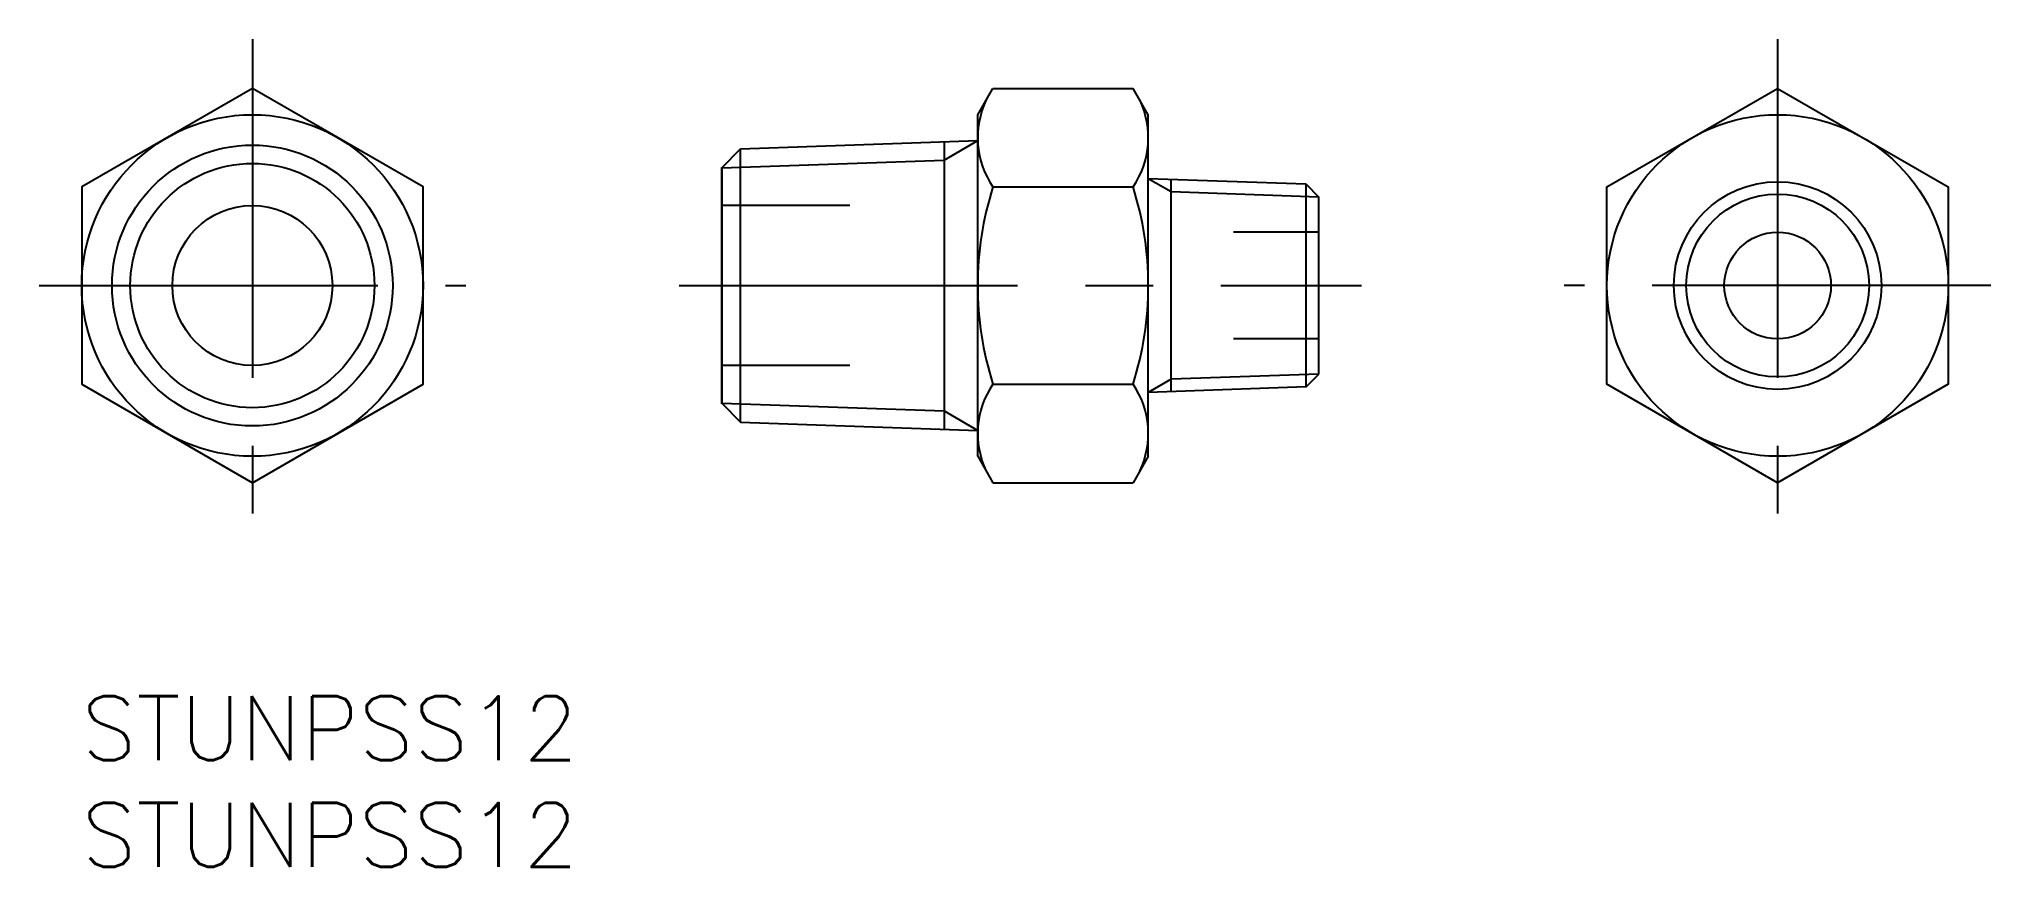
# Model space of a CAD drawing. Extents: x -2 to 89.5, y -8 to 30.8.
import ezdxf

# ---------------------------------------------------------------- set-up
doc = ezdxf.new("R2010")
doc.units = 0
doc.header["$LTSCALE"] = 0.5
doc.linetypes.add('CENTER', pattern=[50.8, 31.75, -6.35, 6.35, -6.35])
doc.linetypes.add('DASHED', pattern=[19.05, 12.7, -6.35])
for name, color, linetype in [('MSM_CENTER', 1, 'CENTER'), ('MSM_CONTINUOUS', 7, 'CONTINUOUS'), ('MSM_DASHED', 4, 'DASHED'), ('MSM_NARROW', 5, 'CONTINUOUS'), ('MSM_PART_NUMBER', 7, 'CONTINUOUS')]:
    doc.layers.add(name, color=color, linetype=linetype)
doc.styles.get("Standard").update_dxf_attribs({"font": 'txt.shx', "height": 3, "bigfont": 'bigfont.shx'})

# ---------------------------------------------------------------- blocks, each defined once
blk = doc.blocks.new('*U8')
at = {"layer": 'MSM_PART_NUMBER'}
blk.add_text('STUNPSS12', height=3, dxfattribs=at).set_placement((0, -3))
blk = doc.blocks.new('*U9')
at = {"layer": 'MSM_PART_NUMBER'}
blk.add_text('STUNPSS12', height=3, dxfattribs=at).set_placement((0, -8))

msp = doc.modelspace()

# ---------------------------------------------------------------- linework, layer by layer
at = {"layer": 'MSM_CENTER'}
for p, q in [((8, 30.785), (8, 7.691)), ((79.5, 30.785), (79.5, 7.691)), ((-2, 19.238), (18, 19.238)), ((28, 19.238), (60, 19.238)), ((89.5, 19.238), (69.5, 19.238))]:
    msp.add_line(p, q, dxfattribs=at)
at = {"layer": 'MSM_CONTINUOUS'}
for p, q in [((42, 27.238), (42.715, 28.475)), ((42.715, 28.475), (49.285, 28.475)), ((50, 27.238), (49.285, 28.475)), ((42, 11.238), (42, 27.238)), ((50, 11.238), (50, 27.238)), ((50, 11.238), (50, 27.238)), ((12, 26.166), (12, 26.166)), ((30, 24.75), (30.887, 25.637)), ((30.887, 25.637), (42, 26.025)), ((30.887, 12.838), (30.887, 25.637)), ((40.422, 25.97), (40.422, 12.505)), ((75.5, 26.166), (75.5, 26.166)), ((14, 25.011), (14, 25.011)), ((30, 13.703), (30, 24.772)), ((30, 24.75), (30, 13.725)), ((73.5, 25.011), (73.5, 25.011)), ((42.715, 23.856), (49.285, 23.856)), ((57.398, 23.984), (50, 24.242)), ((51.071, 14.27), (51.071, 24.205)), ((57.398, 23.984), (58, 23.382)), ((57.398, 14.491), (57.398, 23.984)), ((58, 15.093), (58, 23.382)), ((57.398, 14.491), (58, 15.093)), ((42.715, 14.619), (49.285, 14.619)), ((57.398, 14.491), (50, 14.233)), ((30, 13.725), (30.887, 12.838)), ((30.887, 12.838), (42, 12.45)), ((42, 11.238), (42.715, 10)), ((50, 11.238), (49.285, 10)), ((42.715, 10), (49.285, 10))]:
    msp.add_line(p, q, dxfattribs=at)
for points in [[(8, 28.475), (0, 23.856), (0, 14.619), (8, 10), (16, 14.619), (16, 23.856), (8, 28.475)], [(79.5, 28.475), (87.5, 23.856), (87.5, 14.619), (79.5, 10), (71.5, 14.619), (71.5, 23.856), (79.5, 28.475)]]:
    msp.add_lwpolyline(points, dxfattribs=at)
for centre, radius in [((8, 19.238), 8), ((79.5, 19.238), 8), ((8, 19.238), 6.579), ((79.5, 19.238), 4.864), ((8, 19.238), 3.75), ((79.5, 19.238), 2.5)]:
    msp.add_circle(centre, radius, dxfattribs=at)
for centre, radius, start, end in [((46.089, 26.166), 4.089, 154.38428, 214.38427), ((45.911, 26.166), 4.089, 325.61573, 25.61572), ((57.285, 19.238), 15.285, 162.41203, 197.58797), ((34.715, 19.238), 15.285, 342.41203, 17.58797), ((46.089, 12.309), 4.089, 145.61573, 205.61572), ((45.911, 12.309), 4.089, 334.38428, 34.38427)]:
    msp.add_arc(centre, radius, start, end, dxfattribs=at)
at = {"layer": 'MSM_DASHED'}
for p, q in [((36, 22.988), (30, 22.988)), ((58, 21.738), (54, 21.738)), ((58, 16.738), (54, 16.738)), ((36, 15.488), (30, 15.488))]:
    msp.add_line(p, q, dxfattribs=at)
at = {"layer": 'MSM_NARROW'}
for p, q in [((40.422, 25.114), (42, 26.025)), ((30, 24.75), (40.422, 25.114)), ((51.071, 23.624), (50, 24.242)), ((58, 23.382), (51.071, 23.624)), ((51.071, 14.851), (50, 14.233)), ((58, 15.093), (51.071, 14.851)), ((30, 13.725), (40.422, 13.361)), ((40.422, 13.361), (42, 12.45))]:
    msp.add_line(p, q, dxfattribs=at)
for centre, radius in [((8, 19.238), 5.723), ((79.5, 19.238), 4.283)]:
    msp.add_circle(centre, radius, dxfattribs=at)

# ---------------------------------------------------------------- block references
at = {"layer": 'MSM_CONTINUOUS'}
for name in ['*U8', '*U9']:
    msp.add_blockref(name, (0, 0), dxfattribs=at)

doc.saveas('drawing.dxf')
